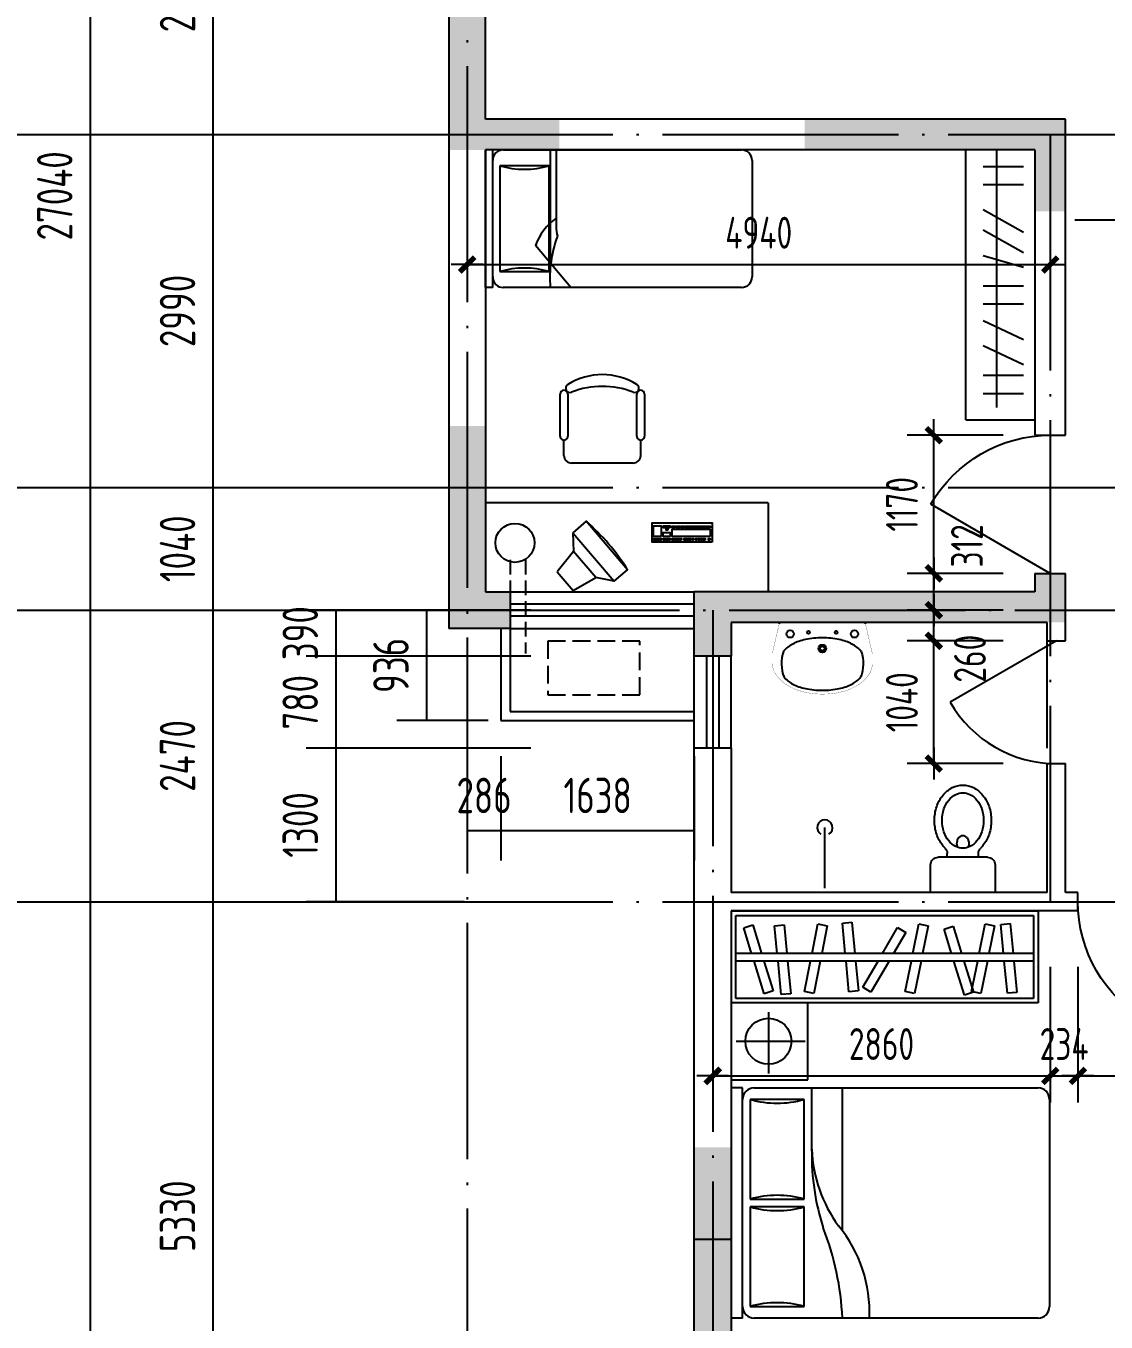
# Model space of a CAD drawing. Extents: x -726032 to 135930, y -151624 to 587044.
# Drawn here: x -484875 to -475725, y 464845 to 475827 of the extents above; entities that cross this region are included whole.
import ezdxf
from ezdxf.enums import TextEntityAlignment as Align

# ---------------------------------------------------------------- set-up
doc = ezdxf.new("R2010")
doc.units = 0
doc.header["$LTSCALE"] = 1000
doc.header["$MEASUREMENT"] = 0
doc.linetypes.add('DASH', pattern=[0.35, 0.25, -0.1])
doc.linetypes.add('DOTE', pattern=[2.42, 2, -0.2, 0.02, -0.2])
doc.layers.get('0').update_dxf_attribs({"linetype": 'CONTINUOUS'})
doc.layers.get('DEFPOINTS').update_dxf_attribs({"color": 1, "linetype": 'CONTINUOUS'})
for name, color, linetype in [('AXIS', 245, 'CONTINUOUS'), ('COLUMN', 170, 'CONTINUOUS'), ('DOTE', 8, 'DOTE'), ('GROUND', 45, 'CONTINUOUS'), ('LVTRY', 6, 'CONTINUOUS'), ('PUB_DIM', 245, 'CONTINUOUS'), ('ROOF', 4, 'CONTINUOUS'), ('WALL', 255, 'CONTINUOUS'), ('WINDOW', 155, 'CONTINUOUS'), ('WINDOW_TEXT', 7, 'CONTINUOUS'), ('家具', 252, 'CONTINUOUS'), ('引线', 213, 'CONTINUOUS'), ('空调', 245, 'CONTINUOUS')]:
    doc.layers.add(name, color=color, linetype=linetype)
doc.styles.add('DIM_FONT', font='isocp.shx', dxfattribs={"width": 0.8})
doc.styles.add('SIMPLEX', font='SIMPLEX.SHX')
doc.dimstyles.new('AXIS', dxfattribs={"dimtxt": 300, "dimasz": 1, "dimexe": 250, "dimexo": 300, "dimgap": 150, "dimtad": 1, "dimdec": 0, "dimzin": 0, "dimdsep": 46, "dimtxsty": 'DIM_FONT', "dimcen": 0.09, "dimse1": 1, "dimse2": 1, "dimclrt": 142, "dimadec": 0, "dimazin": 0, "dimtfac": 1, "dimtdec": 0, "dimtix": 1, "dimtmove": 2, "dimatfit": 3, "dimfxl": 1, "dimtolj": 1, "dimtzin": 0, "dimarcsym": 0})
doc.dimstyles.new('DIMA', dxfattribs={"dimtxt": 300, "dimasz": 1, "dimexe": 250, "dimexo": 300, "dimgap": 150, "dimtad": 1, "dimdec": 0, "dimzin": 0, "dimdsep": 46, "dimtxsty": 'DIM_FONT', "dimcen": 0.09, "dimse1": 1, "dimclrt": 142, "dimadec": 0, "dimazin": 0, "dimtfac": 1, "dimtdec": 0, "dimtix": 1, "dimtmove": 2, "dimatfit": 3, "dimfxl": 1, "dimtolj": 1, "dimtzin": 0, "dimarcsym": 0})
doc.dimstyles.new('DIMN', dxfattribs={"dimtxt": 300, "dimasz": 1, "dimexe": 250, "dimexo": 300, "dimgap": 150, "dimtad": 1, "dimdec": 0, "dimzin": 0, "dimdsep": 46, "dimtxsty": 'DIM_FONT', "dimcen": 0.09, "dimclrt": 142, "dimadec": 0, "dimazin": 0, "dimtfac": 1, "dimtdec": 0, "dimtix": 1, "dimtmove": 2, "dimatfit": 3, "dimfxl": 1, "dimtolj": 1, "dimtzin": 0, "dimarcsym": 0})

# ---------------------------------------------------------------- blocks, each defined once
blk = doc.blocks.new('_LV5')
for p, q in [((210.1, 0), (-210.1, 0)), ((-210.1, 0), (-210.1, -180)), ((210.1, -180), (210.1, 0)), ((160.1, -230), (-160.1, -230)), ((-101.4, -230), (-101.4, -254.3)), ((101.4, -230), (101.4, -254.1))]:
    blk.add_line(p, q)
blk.add_lwpolyline([(-135.1, -469.4, 0.080312), (-123, -544.2, 0.089014), (-91.8, -601.5, 0.104918), (-45.6, -639.3, 0.119812), (0.1, -650.4, 0.119812), (45.8, -639.3, 0.104918), (92, -601.5, 0.089014), (123.2, -544.2, 0.080312), (135.3, -469.4, 0.080312), (123.2, -394.6, 0.089014), (92, -337.3, 0.104918), (45.8, -299.5, 0.119812), (0.1, -288.4, 0.119812), (-45.6, -299.5, 0.104918), (-91.8, -337.3, 0.089014), (-123, -394.6, 0.080312)], format="xyb", close=True)
for points in [[(-38.7, -318.5, 0.073567), (-35.6, -339.5, 0.084454), (-27.4, -356, 0.10642), (-14.1, -367.8, 0.129709), (0, -371.5, 0.129709), (14.1, -367.8, 0.10642), (27.4, -356, 0.084454), (35.6, -339.5, 0.073567), (38.7, -318.5, 0.073567), (35.6, -297.5, 0.014016), (34.7, -294.6, 0.10642)], [(-34.7, -294.7, 0.013578), (-35.6, -297.5, 0.073567), (-38.7, -318.5, 0.073567)]]:
    blk.add_lwpolyline(points, format="xyb")
for centre, radius, start, end in [((-160.1, -180), 50, 180, 270), ((160.1, -180), 50, 270, 0), ((52.2, -452.8), 234.6, 141.28635, 161.63333), ((20.4, -427.3), 193.8, 134.81437, 141.28635), ((-151.4, -254.3), 50, 314.81437, 0), ((151.4, -254.1), 50, 180, 225.25549), ((-20.2, -427.3), 193.8, 38.71365, 45.25549), ((-52, -452.8), 234.6, 18.36667, 38.71365), ((102.3, -469.4), 287.4, 161.63333, 180), ((-102.1, -469.4), 287.4, 0, 18.36667), ((102.3, -469.4), 287.4, 180, 198.36667), ((-102.1, -469.4), 287.4, 341.63333, 0), ((52.2, -486), 234.6, 198.36667, 218.71365), ((-52, -486), 234.6, 321.28635, 341.63333), ((20.4, -511.6), 193.8, 218.71365, 242.67141), ((-20.2, -511.6), 193.8, 297.32859, 321.28635), ((0.1, -550.8), 149.6, 242.67141, 270), ((0.1, -550.8), 149.6, 270, 297.32859)]:
    blk.add_arc(centre, radius, start, end)
blk = doc.blocks.new('*D1130')
at = {"layer": 'DEFPOINTS', "color": 0, "transparency": 16777216}
for p in [(-480851, 469941), (-479213, 469941), (-480851, 469007)]:
    blk.add_point(p, dxfattribs=at)
at = {"layer": 'PUB_DIM', "color": 0, "lineweight": -2, "transparency": 16777216}
for p, q in [((-480851, 469641), (-480851, 468757)), ((-479213, 469641), (-479213, 468757)), ((-479214, 469007), (-480850, 469007))]:
    blk.add_line(p, q, dxfattribs=at)
at = {"layer": 'PUB_DIM', "color": 0, "transparency": 16777216}
for points in [[(-480850, 469008), (-480850, 469007), (-480851, 469007)], [(-479214, 469008), (-479214, 469007), (-479213, 469007)]]:
    blk.add_solid(points, dxfattribs=at)
at = {"layer": 'PUB_DIM', "color": 142, "transparency": 16777216, "insert": (-480032, 469307), "char_height": 300, "attachment_point": 5, "style": 'DIM_FONT'}
blk.add_mtext('\\A1;1638', dxfattribs=at)
blk = doc.blocks.new('*D1131')
at = {"layer": 'DEFPOINTS', "color": 0, "transparency": 16777216}
for p in [(-481137, 469941), (-480851, 469941), (-481137, 469007)]:
    blk.add_point(p, dxfattribs=at)
at = {"layer": 'PUB_DIM', "color": 0, "lineweight": -2, "transparency": 16777216}
for p, q in [((-481137, 469641), (-481137, 468757)), ((-480851, 469641), (-480851, 468757)), ((-481138, 469007), (-481139, 469007)), ((-480851, 469007), (-481137, 469007)), ((-480850, 469007), (-480849, 469007))]:
    blk.add_line(p, q, dxfattribs=at)
at = {"layer": 'PUB_DIM', "color": 0, "transparency": 16777216}
for points in [[(-481138, 469008), (-481138, 469007), (-481137, 469007)], [(-480850, 469008), (-480850, 469007), (-480851, 469007)]]:
    blk.add_solid(points, dxfattribs=at)
at = {"layer": 'PUB_DIM', "color": 142, "transparency": 16777216, "insert": (-480994, 469307), "char_height": 300, "attachment_point": 5, "style": 'DIM_FONT'}
blk.add_mtext('\\A1;286', dxfattribs=at)
blk = doc.blocks.new('*D3346')
at = {"layer": 'AXIS', "color": 0, "lineweight": -2, "transparency": 16777216}
blk.add_line((-483291, 470876), (-483291, 468408), dxfattribs=at)
at = {"layer": 'AXIS', "color": 0, "transparency": 16777216}
for points in [[(-483291, 470876), (-483291, 470876), (-483291, 470877)], [(-483291, 468408), (-483291, 468408), (-483291, 468407)]]:
    blk.add_solid(points, dxfattribs=at)
at = {"layer": 'DEFPOINTS', "color": 0, "transparency": 16777216}
for p in [(-481339, 470877), (-483291, 468407), (-481902, 468407)]:
    blk.add_point(p, dxfattribs=at)
at = {"layer": 'AXIS', "color": 142, "transparency": 16777216, "insert": (-483591, 469642), "char_height": 300, "attachment_point": 5, "rotation": 90, "style": 'DIM_FONT'}
blk.add_mtext('\\A1;2470', dxfattribs=at)
blk = doc.blocks.new('*D1132')
at = {"layer": 'AXIS', "color": 0, "lineweight": -2, "transparency": 16777216}
for p, q in [((-482202, 487907), (-484581, 487907)), ((-484331, 487906), (-484331, 460868)), ((-482202, 460867), (-484581, 460867))]:
    blk.add_line(p, q, dxfattribs=at)
at = {"layer": 'AXIS', "color": 0, "transparency": 16777216}
for points in [[(-484331, 487906), (-484331, 487906), (-484331, 487907)], [(-484331, 460868), (-484331, 460868), (-484331, 460867)]]:
    blk.add_solid(points, dxfattribs=at)
at = {"layer": 'DEFPOINTS', "color": 0, "transparency": 16777216}
for p in [(-481902, 487907), (-484331, 460867), (-481902, 460867)]:
    blk.add_point(p, dxfattribs=at)
at = {"layer": 'AXIS', "color": 142, "transparency": 16777216, "insert": (-484631, 474387), "char_height": 300, "attachment_point": 5, "rotation": 90, "style": 'DIM_FONT'}
blk.add_mtext('\\A1;27040', dxfattribs=at)
blk = doc.blocks.new('*D1133')
at = {"layer": 'DEFPOINTS', "color": 0, "transparency": 16777216}
for p in [(-480299, 469707), (-482251, 468407), (-480862, 468407)]:
    blk.add_point(p, dxfattribs=at)
at = {"layer": 'PUB_DIM', "color": 0, "lineweight": -2, "transparency": 16777216}
for p, q in [((-480599, 469707), (-482501, 469707)), ((-482251, 469706), (-482251, 468408)), ((-481162, 468407), (-482501, 468407))]:
    blk.add_line(p, q, dxfattribs=at)
at = {"layer": 'PUB_DIM', "color": 0, "transparency": 16777216}
for points in [[(-482251, 469706), (-482251, 469706), (-482251, 469707)], [(-482251, 468408), (-482251, 468408), (-482251, 468407)]]:
    blk.add_solid(points, dxfattribs=at)
at = {"layer": 'PUB_DIM', "color": 142, "transparency": 16777216, "insert": (-482551, 469057), "char_height": 300, "attachment_point": 5, "rotation": 90, "style": 'DIM_FONT'}
blk.add_mtext('\\A1;1300', dxfattribs=at)
blk = doc.blocks.new('*D3348')
at = {"layer": 'AXIS', "color": 0, "lineweight": -2, "transparency": 16777216}
blk.add_line((-483291, 468406), (-483291, 463078), dxfattribs=at)
at = {"layer": 'AXIS', "color": 0, "transparency": 16777216}
for points in [[(-483291, 468406), (-483291, 468406), (-483291, 468407)], [(-483291, 463078), (-483291, 463078), (-483291, 463077)]]:
    blk.add_solid(points, dxfattribs=at)
at = {"layer": 'DEFPOINTS', "color": 0, "transparency": 16777216}
for p in [(-481902, 468407), (-483291, 463077), (-481902, 463077)]:
    blk.add_point(p, dxfattribs=at)
at = {"layer": 'AXIS', "color": 142, "transparency": 16777216, "insert": (-483591, 465742), "char_height": 300, "attachment_point": 5, "rotation": 90, "style": 'DIM_FONT'}
blk.add_mtext('\\A1;5330', dxfattribs=at)
blk = doc.blocks.new('_LV10')
blk.add_line((0, -37), (0, -432))
blk.add_arc((0, -432), 50, 121.03319, 58.96681)
blk = doc.blocks.new('_DIMX')
blk.add_line((-150, 0), (150, 0))
at = {"const_width": 50}
blk.add_lwpolyline([(-70, -70), (70, 70)], dxfattribs=at)
blk = doc.blocks.new('*D2381')
at = {"layer": 'DEFPOINTS', "color": 0, "transparency": 16777216}
for p in [(-476197, 468124), (-475963, 468124), (-475963, 466931)]:
    blk.add_point(p, dxfattribs=at)
at = {"layer": 'PUB_DIM', "color": 0, "lineweight": -2, "transparency": 16777216}
for p, q in [((-475963, 467854), (-475963, 466706)), ((-476198, 466931), (-476199, 466931)), ((-476197, 466931), (-475963, 466931)), ((-475962, 466931), (-475961, 466931))]:
    blk.add_line(p, q, dxfattribs=at)
at = {"layer": 'PUB_DIM', "color": 0, "lineweight": -2, "transparency": 16777216, "xscale": 0.9, "yscale": 0.9, "zscale": 0.9}
blk.add_blockref('_DIMX', (-476197, 466931), dxfattribs=at)
at = {"layer": 'PUB_DIM', "color": 0, "lineweight": -2, "transparency": 16777216, "xscale": 0.9, "yscale": 0.9, "zscale": 0.9, "rotation": 180}
blk.add_blockref('_DIMX', (-475963, 466931), dxfattribs=at)
at = {"layer": 'PUB_DIM', "color": 142, "transparency": 16777216, "insert": (-476080, 467201), "char_height": 270, "attachment_point": 5, "style": 'DIM_FONT'}
blk.add_mtext('\\A1;234', dxfattribs=at)
blk = doc.blocks.new('*D2382')
at = {"layer": 'DEFPOINTS', "color": 0, "transparency": 16777216}
for p in [(-479057, 468124), (-476197, 468124), (-476197, 466931)]:
    blk.add_point(p, dxfattribs=at)
at = {"layer": 'PUB_DIM', "color": 0, "lineweight": -2, "transparency": 16777216}
for p, q in [((-476197, 467854), (-476197, 466706)), ((-479056, 466931), (-476198, 466931))]:
    blk.add_line(p, q, dxfattribs=at)
at = {"layer": 'PUB_DIM', "color": 0, "lineweight": -2, "transparency": 16777216, "xscale": 0.9, "yscale": 0.9, "zscale": 0.9, "rotation": 180}
blk.add_blockref('_DIMX', (-479057, 466931), dxfattribs=at)
at = {"layer": 'PUB_DIM', "color": 0, "lineweight": -2, "transparency": 16777216, "xscale": 0.9, "yscale": 0.9, "zscale": 0.9}
blk.add_blockref('_DIMX', (-476197, 466931), dxfattribs=at)
at = {"layer": 'PUB_DIM', "color": 142, "transparency": 16777216, "insert": (-477627, 467201), "char_height": 270, "attachment_point": 5, "style": 'DIM_FONT'}
blk.add_mtext('\\A1;2860', dxfattribs=at)
blk = doc.blocks.new('*D2384')
at = {"layer": 'DEFPOINTS', "color": 0, "transparency": 16777216}
for p in [(-475963, 468124), (-474793, 468124), (-474793, 466931)]:
    blk.add_point(p, dxfattribs=at)
at = {"layer": 'PUB_DIM', "color": 0, "lineweight": -2, "transparency": 16777216}
for p, q in [((-474793, 467854), (-474793, 466706)), ((-475962, 466931), (-474794, 466931))]:
    blk.add_line(p, q, dxfattribs=at)
at = {"layer": 'PUB_DIM', "color": 0, "lineweight": -2, "transparency": 16777216, "xscale": 0.9, "yscale": 0.9, "zscale": 0.9, "rotation": 180}
blk.add_blockref('_DIMX', (-475963, 466931), dxfattribs=at)
at = {"layer": 'PUB_DIM', "color": 0, "lineweight": -2, "transparency": 16777216, "xscale": 0.9, "yscale": 0.9, "zscale": 0.9}
blk.add_blockref('_DIMX', (-474793, 466931), dxfattribs=at)
at = {"layer": 'PUB_DIM', "color": 142, "transparency": 16777216, "insert": (-475378, 467201), "char_height": 270, "attachment_point": 5, "style": 'DIM_FONT'}
blk.add_mtext('\\A1;1170', dxfattribs=at)
blk = doc.blocks.new('_DBLK')
blk.add_line((-0.5, 0), (0, -0.866))
blk.add_arc((-0.5, 0), 1, 300, 0)
at = {"layer": 'WINDOW_TEXT', "style": 'SIMPLEX', "flags": 9}
blk.add_attdef('A', text='', height=1, dxfattribs=at).set_placement((0, 1.5), align=Align.MIDDLE)
blk = doc.blocks.new('*D3352')
at = {"layer": 'AXIS', "color": 0, "lineweight": -2, "transparency": 16777216}
blk.add_line((-483291, 471916), (-483291, 470878), dxfattribs=at)
at = {"layer": 'AXIS', "color": 0, "transparency": 16777216}
for points in [[(-483291, 471916), (-483291, 471916), (-483291, 471917)], [(-483291, 470878), (-483291, 470878), (-483291, 470877)]]:
    blk.add_solid(points, dxfattribs=at)
at = {"layer": 'DEFPOINTS', "color": 0, "transparency": 16777216}
for p in [(-481902, 471917), (-483291, 470877), (-481902, 470877)]:
    blk.add_point(p, dxfattribs=at)
at = {"layer": 'AXIS', "color": 142, "transparency": 16777216, "insert": (-483591, 471397), "char_height": 300, "attachment_point": 5, "rotation": 90, "style": 'DIM_FONT'}
blk.add_mtext('\\A1;1040', dxfattribs=at)
blk = doc.blocks.new('*D3353')
at = {"layer": 'AXIS', "color": 0, "lineweight": -2, "transparency": 16777216}
blk.add_line((-483291, 474906), (-483291, 471918), dxfattribs=at)
at = {"layer": 'AXIS', "color": 0, "transparency": 16777216}
for points in [[(-483291, 474906), (-483291, 474906), (-483291, 474907)], [(-483291, 471918), (-483291, 471918), (-483291, 471917)]]:
    blk.add_solid(points, dxfattribs=at)
at = {"layer": 'DEFPOINTS', "color": 0, "transparency": 16777216}
for p in [(-481902, 474907), (-483291, 471917), (-481902, 471917)]:
    blk.add_point(p, dxfattribs=at)
at = {"layer": 'AXIS', "color": 142, "transparency": 16777216, "insert": (-483591, 473412), "char_height": 300, "attachment_point": 5, "rotation": 90, "style": 'DIM_FONT'}
blk.add_mtext('\\A1;2990', dxfattribs=at)
blk = doc.blocks.new('*D3354')
at = {"layer": 'AXIS', "color": 0, "lineweight": -2, "transparency": 16777216}
blk.add_line((-483291, 477246), (-483291, 474908), dxfattribs=at)
at = {"layer": 'AXIS', "color": 0, "transparency": 16777216}
for points in [[(-483291, 477246), (-483291, 477246), (-483291, 477247)], [(-483291, 474908), (-483291, 474908), (-483291, 474907)]]:
    blk.add_solid(points, dxfattribs=at)
at = {"layer": 'DEFPOINTS', "color": 0, "transparency": 16777216}
for p in [(-481902, 477247), (-483291, 474907), (-481902, 474907)]:
    blk.add_point(p, dxfattribs=at)
at = {"layer": 'AXIS', "color": 142, "transparency": 16777216, "insert": (-483591, 476077), "char_height": 300, "attachment_point": 5, "rotation": 90, "style": 'DIM_FONT'}
blk.add_mtext('\\A1;2340', dxfattribs=at)
blk = doc.blocks.new('M_E11')
for p, q in [((-280, -10), (-280, 0)), ((280, 0), (280, -10)), ((-250.5, -188.9), (-250.5, -185.7)), ((-247.8, -182.8), (-250.2, -184.9))]:
    blk.add_line(p, q)
at = {"const_width": 1.5}
for points in [[(-280, 0), (280, 0)], [(-325.7, -199.5), (-280, -5)], [(325.7, -203.7), (280, -5)]]:
    blk.add_lwpolyline(points, dxfattribs=at)
for points in [[(253, -188.3, 0.098208), (193.2, -140.8, 0.066287), (110.4, -111.4, 0.052428), (0, -99.8, 0.052428), (-110.4, -111.4, 0.066287), (-193.2, -140.8, 0.093876), (-250.8, -185.7, 0.171377)], [(-249.5, -357.7, 0.091341), (-193.2, -401.2, 0.066287), (-110.4, -430.6, 0.052428), (0, -442.2, 0.052428), (110.4, -430.6, 0.066287), (193.2, -401.2, 0.091756), (249.7, -357.5, 0.171377)]]:
    blk.add_lwpolyline(points, format="xyb")
for points in [[(-325.7, -199.5, 0.008223), (-325.7, -203.7, 0.149285)], [(-325.7, -265.7, 0.149285), (-304.4, -336.6, 0.107079), (-230.9, -407.7, 0.075625), (-131, -450.5, 0.062436), (-0.8, -467.3, 0.062436), (129.6, -451.5, 0.075625), (229.8, -409.6, 0.107079), (303.8, -339.1, 0.149285), (325.7, -268.3, 0.005205), (325.7, -265.7, 0.086596)]]:
    blk.add_lwpolyline(points, format="xyb", dxfattribs=at)
at = {"const_width": 1.5, "flags": 128}
for points in [[(-325.7, -203.7), (-325.7, -268.3)], [(325.7, -203.7), (325.7, -268.3)]]:
    blk.add_lwpolyline(points, dxfattribs=at)
at = {"flags": 128}
for points in [[(-253, -188.3, 0.172546), (-249.7, -357.5, 0.726395)], [(253, -188.3, -0.172546), (249.7, -357.5, -0.726395)]]:
    blk.add_lwpolyline(points, format="xyb", dxfattribs=at)
for centre, radius in [((-210, -75), 24), ((-210, -75), 24), ((-210, -75), 24), ((-90, -65), 10), ((90, -65), 10), ((210, -75), 24), ((0, -170), 25), ((0, -170), 15)]:
    blk.add_circle(centre, radius)
blk.add_arc((-249.5, -185.7), 1, 131.32236, 180)
at = {"width": 0.8, "flags": 9}
for tag in ['XSIZE', 'YSIZE']:
    blk.add_attdef(tag, (0, 0), '', height=0.5, dxfattribs=at)
blk = doc.blocks.new('*D2397')
at = {"layer": 'DEFPOINTS', "color": 0, "transparency": 16777216}
for p in [(-477184, 472359), (-476327, 472359), (-476327, 471189)]:
    blk.add_point(p, dxfattribs=at)
at = {"layer": 'PUB_DIM', "color": 0, "lineweight": -2, "transparency": 16777216}
for p, q in [((-476597, 472359), (-477409, 472359)), ((-477184, 471190), (-477184, 472358))]:
    blk.add_line(p, q, dxfattribs=at)
at = {"layer": 'PUB_DIM', "color": 0, "lineweight": -2, "transparency": 16777216, "xscale": 0.9, "yscale": 0.9, "zscale": 0.9}
for p, rotation in [((-477184, 472359), 90), ((-477184, 471189), 270)]:
    blk.add_blockref('_DIMX', p, dxfattribs=dict(at, rotation=rotation))
at = {"layer": 'PUB_DIM', "color": 142, "transparency": 16777216, "insert": (-477454, 471774), "char_height": 270, "attachment_point": 5, "rotation": 90, "style": 'DIM_FONT'}
blk.add_mtext('\\A1;1170', dxfattribs=at)
blk = doc.blocks.new('*D2398')
at = {"layer": 'DEFPOINTS', "color": 0, "transparency": 16777216}
for p in [(-477184, 471189), (-476327, 471189), (-476327, 470877)]:
    blk.add_point(p, dxfattribs=at)
at = {"layer": 'PUB_DIM', "color": 0, "lineweight": -2, "transparency": 16777216}
for p, q in [((-476597, 471189), (-477409, 471189)), ((-477184, 470878), (-477184, 471188))]:
    blk.add_line(p, q, dxfattribs=at)
at = {"layer": 'PUB_DIM', "color": 0, "lineweight": -2, "transparency": 16777216, "xscale": 0.9, "yscale": 0.9, "zscale": 0.9}
for p, rotation in [((-477184, 471189), 90), ((-477184, 470877), 270)]:
    blk.add_blockref('_DIMX', p, dxfattribs=dict(at, rotation=rotation))
at = {"layer": 'PUB_DIM', "color": 142, "transparency": 16777216, "insert": (-476903, 471422), "char_height": 270, "attachment_point": 5, "rotation": 90, "style": 'DIM_FONT'}
blk.add_mtext('\\A1;312', dxfattribs=at)
blk = doc.blocks.new('*D2399')
at = {"layer": 'DEFPOINTS', "color": 0, "transparency": 16777216}
for p in [(-477184, 470877), (-476327, 470877), (-476327, 470617)]:
    blk.add_point(p, dxfattribs=at)
at = {"layer": 'PUB_DIM', "color": 0, "lineweight": -2, "transparency": 16777216}
for p, q in [((-476597, 470877), (-477409, 470877)), ((-477184, 470878), (-477184, 470879)), ((-477184, 470617), (-477184, 470877)), ((-477184, 470616), (-477184, 470615))]:
    blk.add_line(p, q, dxfattribs=at)
at = {"layer": 'PUB_DIM', "color": 0, "lineweight": -2, "transparency": 16777216, "xscale": 0.9, "yscale": 0.9, "zscale": 0.9}
for p, rotation in [((-477184, 470877), 270), ((-477184, 470617), 90)]:
    blk.add_blockref('_DIMX', p, dxfattribs=dict(at, rotation=rotation))
at = {"layer": 'PUB_DIM', "color": 142, "transparency": 16777216, "insert": (-476878, 470466), "char_height": 270, "attachment_point": 5, "rotation": 90, "style": 'DIM_FONT'}
blk.add_mtext('\\A1;260', dxfattribs=at)
blk = doc.blocks.new('*D1145')
at = {"layer": 'DEFPOINTS', "color": 0, "transparency": 16777216}
for p in [(-477184, 470617), (-476327, 470617), (-476327, 469577)]:
    blk.add_point(p, dxfattribs=at)
at = {"layer": 'PUB_DIM', "color": 0, "lineweight": -2, "transparency": 16777216}
for p, q in [((-476597, 470617), (-477409, 470617)), ((-477184, 469578), (-477184, 470616)), ((-476597, 469577), (-477409, 469577))]:
    blk.add_line(p, q, dxfattribs=at)
at = {"layer": 'PUB_DIM', "color": 0, "lineweight": -2, "transparency": 16777216, "xscale": 0.9, "yscale": 0.9, "zscale": 0.9}
for p, rotation in [((-477184, 470617), 90), ((-477184, 469577), 270)]:
    blk.add_blockref('_DIMX', p, dxfattribs=dict(at, rotation=rotation))
at = {"layer": 'PUB_DIM', "color": 142, "transparency": 16777216, "insert": (-477454, 470097), "char_height": 270, "attachment_point": 5, "rotation": 90, "style": 'DIM_FONT'}
blk.add_mtext('\\A1;1040', dxfattribs=at)
blk = doc.blocks.new('_WBLK')
for p, q in [((-0.5, 0.5), (0.5, 0.5)), ((0.5, 0.1667), (-0.5, 0.1667)), ((0.5, -0.1667), (-0.5, -0.1667)), ((-0.5, -0.5), (0.5, -0.5))]:
    blk.add_line(p, q)
at = {"layer": 'WINDOW_TEXT', "style": 'SIMPLEX', "flags": 9}
blk.add_attdef('A', text='', height=1, dxfattribs=at).set_placement((0, 1.5), align=Align.MIDDLE)
blk = doc.blocks.new('*D1147')
at = {"layer": 'DEFPOINTS', "color": 0, "transparency": 16777216}
for p in [(-480658, 470877), (-481483, 469941), (-480658, 469941)]:
    blk.add_point(p, dxfattribs=at)
at = {"layer": 'PUB_DIM', "color": 0, "lineweight": -2, "transparency": 16777216}
for p, q in [((-480958, 470877), (-481733, 470877)), ((-481483, 470876), (-481483, 469942)), ((-480958, 469941), (-481733, 469941))]:
    blk.add_line(p, q, dxfattribs=at)
at = {"layer": 'PUB_DIM', "color": 0, "transparency": 16777216}
for points in [[(-481483, 470876), (-481483, 470876), (-481483, 470877)], [(-481483, 469942), (-481483, 469942), (-481483, 469941)]]:
    blk.add_solid(points, dxfattribs=at)
at = {"layer": 'PUB_DIM', "color": 142, "transparency": 16777216, "insert": (-481783, 470409), "char_height": 300, "attachment_point": 5, "rotation": 90, "style": 'DIM_FONT'}
blk.add_mtext('\\A1;936', dxfattribs=at)
blk = doc.blocks.new('M_C32CXI')
for p, q in [((-188.1, 275), (86.9, 275)), ((86.9, 225), (-188.1, 225)), ((211.9, 250), (111.9, 250)), ((261.9, 200), (261.9, -200)), ((-188.1, -225), (86.9, -225)), ((211.9, -250), (111.9, -250)), ((86.9, -275), (-188.1, -275))]:
    blk.add_line(p, q)
for centre, radius, start, end in [((-188.1, 250), 25, 90, 270), ((86.9, 250), 25, 270, 90), ((111, 0), 425.9, 148.10921, 211.89079), ((-226.8, 210.2), 28.1, 338.76069, 148.10921), ((314, 0), 552.1, 158.76069, 201.23931), ((211.9, 200), 50, 0, 90), ((-226.8, -210.2), 28.1, 211.89079, 21.23931), ((-188.1, -250), 25, 90, 270), ((86.9, -250), 25, 270, 90), ((211.9, -200), 50, 270, 0)]:
    blk.add_arc(centre, radius, start, end)
at = {"width": 0.8, "flags": 9}
for tag in ['XSIZE', 'YSIZE']:
    blk.add_attdef(tag, (0, 0), '', height=0.5, dxfattribs=at)
blk = doc.blocks.new('*D2400')
at = {"layer": 'DEFPOINTS', "color": 0, "transparency": 16777216}
for p in [(-481137, 475067), (-476197, 475067), (-476197, 473805)]:
    blk.add_point(p, dxfattribs=at)
at = {"layer": 'PUB_DIM', "color": 0, "lineweight": -2, "transparency": 16777216}
for p, q in [((-476197, 474797), (-476197, 473580)), ((-481136, 473805), (-476198, 473805))]:
    blk.add_line(p, q, dxfattribs=at)
at = {"layer": 'PUB_DIM', "color": 0, "lineweight": -2, "transparency": 16777216, "xscale": 0.9, "yscale": 0.9, "zscale": 0.9, "rotation": 180}
blk.add_blockref('_DIMX', (-481137, 473805), dxfattribs=at)
at = {"layer": 'PUB_DIM', "color": 0, "lineweight": -2, "transparency": 16777216, "xscale": 0.9, "yscale": 0.9, "zscale": 0.9}
blk.add_blockref('_DIMX', (-476197, 473805), dxfattribs=at)
at = {"layer": 'PUB_DIM', "color": 142, "transparency": 16777216, "insert": (-478667, 474075), "char_height": 270, "attachment_point": 5, "style": 'DIM_FONT'}
blk.add_mtext('\\A1;4940', dxfattribs=at)
blk = doc.blocks.new('*D1153')
at = {"layer": 'DEFPOINTS', "color": 0, "transparency": 16777216}
for p in [(-480299, 470487), (-482251, 469707), (-480862, 469707)]:
    blk.add_point(p, dxfattribs=at)
at = {"layer": 'PUB_DIM', "color": 0, "lineweight": -2, "transparency": 16777216}
for p, q in [((-480599, 470487), (-482501, 470487)), ((-482251, 470486), (-482251, 469708)), ((-481162, 469707), (-482501, 469707))]:
    blk.add_line(p, q, dxfattribs=at)
at = {"layer": 'PUB_DIM', "color": 0, "transparency": 16777216}
for points in [[(-482251, 470486), (-482251, 470486), (-482251, 470487)], [(-482251, 469708), (-482251, 469708), (-482251, 469707)]]:
    blk.add_solid(points, dxfattribs=at)
at = {"layer": 'PUB_DIM', "color": 142, "transparency": 16777216, "insert": (-482551, 470097), "char_height": 300, "attachment_point": 5, "rotation": 90, "style": 'DIM_FONT'}
blk.add_mtext('\\A1;780', dxfattribs=at)
blk = doc.blocks.new('*D1154')
at = {"layer": 'DEFPOINTS', "color": 0, "transparency": 16777216}
for p in [(-480299, 470877), (-482251, 470487), (-480862, 470487)]:
    blk.add_point(p, dxfattribs=at)
at = {"layer": 'PUB_DIM', "color": 0, "lineweight": -2, "transparency": 16777216}
for p, q in [((-480599, 470877), (-482501, 470877)), ((-482251, 470878), (-482251, 470879)), ((-482251, 470877), (-482251, 470487)), ((-481162, 470487), (-482501, 470487)), ((-482251, 470486), (-482251, 470485))]:
    blk.add_line(p, q, dxfattribs=at)
at = {"layer": 'PUB_DIM', "color": 0, "transparency": 16777216}
for points in [[(-482251, 470878), (-482251, 470878), (-482251, 470877)], [(-482251, 470486), (-482251, 470486), (-482251, 470487)]]:
    blk.add_solid(points, dxfattribs=at)
at = {"layer": 'PUB_DIM', "color": 142, "transparency": 16777216, "insert": (-482551, 470682), "char_height": 300, "attachment_point": 5, "rotation": 90, "style": 'DIM_FONT'}
blk.add_mtext('\\A1;390', dxfattribs=at)

msp = doc.modelspace()

# ---------------------------------------------------------------- linework, layer by layer
at = {"layer": 'AXIS'}
for p, q in [((-485631.2, 474906.9), (-481902.2, 474906.9)), ((-485631.2, 471916.9), (-481902.2, 471916.9)), ((-485631.2, 470876.9), (-481338.6, 470876.9)), ((-485631.2, 468406.9), (-481902.2, 468406.9))]:
    msp.add_line(p, q, dxfattribs=at)
at = {"layer": 'COLUMN'}
for points in [[(-481292.9, 476518.9), (-481292.9, 474776.9), (-480980.9, 476518.9), (-480980.9, 474776.9)], [(-480980.9, 475036.9), (-480980.9, 474776.9), (-480356.9, 475036.9), (-480356.9, 474776.9)], [(-478276.9, 475036.9), (-478276.9, 474776.9), (-476066.9, 475036.9), (-476326.9, 474776.9)], [(-476326.9, 474776.9), (-476326.9, 474256.9), (-476066.9, 475036.9), (-476066.9, 474256.9)], [(-481292.9, 472436.9), (-481292.9, 470720.9), (-480980.9, 472436.9), (-480980.9, 470720.9)], [(-476326.9, 471032.9), (-476326.9, 471188.9), (-476066.9, 470772.9), (-476066.9, 471188.9)], [(-480980.9, 470720.9), (-480980.9, 471032.9), (-480772.9, 470720.9), (-480772.9, 471032.9)], [(-479212.9, 471032.9), (-479212.9, 470486.9), (-478900.9, 470772.9), (-478900.9, 470486.9)], [(-479212.9, 471032.9), (-478900.9, 470772.9), (-476326.9, 471032.9), (-476066.9, 470772.9)], [(-479212.9, 466326.9), (-479212.9, 462920.9), (-478900.9, 466326.9), (-478900.9, 462920.9)]]:
    msp.add_solid(points, dxfattribs=at)
at = {"layer": 'DOTE'}
for p, q in [((-481136.9, 490006.5), (-481136.9, 459534.9)), ((-481902.2, 474906.9), (-412270.4, 474906.9)), ((-476196.9, 474906.9), (-476196.9, 468406.9)), ((-481902.2, 471916.9), (-412270.4, 471916.9)), ((-481338.6, 470876.9), (-412270.4, 470876.9)), ((-479056.9, 470876.9), (-479056.9, 459534.9)), ((-481902.2, 468406.9), (-412270.4, 468406.9))]:
    msp.add_line(p, q, dxfattribs=at)
at = {"layer": 'GROUND'}
msp.add_line((-476222.9, 469706.9), (-476222.9, 470616.9), dxfattribs=at)
at = {"layer": 'ROOF'}
for p, q in [((-480850.9, 470720.9), (-480850.9, 469940.9)), ((-480772.9, 470720.9), (-480772.9, 470018.9)), ((-480772.9, 470018.9), (-479212.9, 470018.9)), ((-480850.9, 469940.9), (-479212.9, 469940.9))]:
    msp.add_line(p, q, dxfattribs=at)
at = {"layer": 'WALL'}
for p, q in [((-481292.9, 480912.9), (-481292.9, 470720.9)), ((-480980.9, 475036.9), (-480980.9, 480600.9)), ((-476066.9, 475036.9), (-480980.9, 475036.9)), ((-476066.9, 472358.9), (-476066.9, 475036.9)), ((-480980.9, 474776.9), (-480980.9, 471032.9)), ((-476326.9, 474776.9), (-480980.9, 474776.9)), ((-476326.9, 474776.9), (-476326.9, 472358.9)), ((-476326.9, 472358.9), (-476066.9, 472358.9)), ((-476326.9, 471188.9), (-476326.9, 471032.9)), ((-476326.9, 471188.9), (-476066.9, 471188.9)), ((-476066.9, 470616.9), (-476066.9, 471188.9)), ((-480980.9, 471032.9), (-480772.9, 471032.9)), ((-480772.9, 471032.9), (-480772.9, 470720.9)), ((-479212.9, 470486.9), (-479212.9, 471032.9)), ((-476326.9, 471032.9), (-479212.9, 471032.9)), ((-480772.9, 470720.9), (-481292.9, 470720.9)), ((-476222.9, 470772.9), (-478900.9, 470772.9)), ((-478897.4, 470486.9), (-478897.4, 470772.9)), ((-476222.9, 470616.9), (-476222.9, 470772.9)), ((-476222.9, 470616.9), (-476066.9, 470616.9)), ((-478900.9, 470486.9), (-479212.9, 470486.9)), ((-479212.9, 462920.9), (-479212.9, 469706.9)), ((-478900.9, 469706.9), (-479212.9, 469706.9)), ((-478897.4, 468484.9), (-478897.4, 469706.9)), ((-476222.9, 468484.9), (-476222.9, 469576.9)), ((-476222.9, 469576.9), (-476066.9, 469576.9)), ((-476066.9, 468484.9), (-476066.9, 469576.9)), ((-476222.9, 468484.9), (-478900.9, 468484.9)), ((-475962.9, 468484.9), (-476066.9, 468484.9)), ((-475962.9, 468328.9), (-475962.9, 468484.9)), ((-475962.9, 468328.9), (-478900.9, 468328.9)), ((-478897.5, 463232.9), (-478897.4, 468328.9)), ((-479212.9, 465546.9), (-478900.9, 465546.9))]:
    msp.add_line(p, q, dxfattribs=at)
at = {"layer": '家具'}
for p, q in [((-480921.1, 474776.9), (-480980.9, 474776.9)), ((-480980.9, 473610.8), (-480980.9, 474776.9)), ((-480921.1, 473610.8), (-480921.1, 474776.9)), ((-480831.4, 474776.9), (-478813.8, 474776.9)), ((-480433.6, 474776.9), (-480433.6, 473820.1)), ((-480382.9, 474776.9), (-480382.9, 474127.6)), ((-476911.8, 472488.9), (-476911.8, 474776.9)), ((-476653.9, 474776.9), (-476653.9, 472593.7)), ((-480442.7, 474642.4), (-480861.3, 474642.4)), ((-480861.3, 474642.4), (-480861.3, 473745.4)), ((-480442.7, 473745.4), (-480442.7, 474642.4)), ((-478724.1, 474687.2), (-478724.1, 473700.5)), ((-476425.3, 474633), (-476766.7, 474633)), ((-476425.3, 474479.9), (-476766.7, 474479.9)), ((-476425.3, 474077.4), (-476766.7, 474269.2)), ((-476425.3, 473905.7), (-476766.7, 474097.5)), ((-480258.3, 473611.2), (-480558.5, 473967.7)), ((-476425.3, 473780.5), (-476766.7, 473879.5)), ((-480861.3, 473745.4), (-480442.7, 473745.4)), ((-480921.1, 473610.8), (-480980.9, 473610.8)), ((-478813.8, 473610.8), (-480831.4, 473610.8)), ((-476425.3, 473622.7), (-476766.7, 473622.7)), ((-476425.3, 473469.6), (-476766.7, 473469.6)), ((-476425.3, 473168.1), (-476766.7, 473327.4)), ((-476425.3, 472956.7), (-476766.7, 473116.1)), ((-476425.3, 472866.5), (-476766.7, 472866.5)), ((-476425.3, 472708.8), (-476766.7, 472708.8)), ((-476911.8, 472488.9), (-476326.9, 472488.9)), ((-478587, 471786.1), (-480980.9, 471786.1)), ((-478587, 471786.1), (-478587, 471032.9)), ((-480242.9, 471533.1), (-480235.4, 471372.8)), ((-479891.4, 471122.7), (-480046.9, 471152.8)), ((-478900.9, 468328.9), (-478900.9, 466898.9)), ((-478900.9, 468328.9), (-476300.9, 468328.9)), ((-478861.9, 467587.9), (-478861.9, 468289.9)), ((-478861.9, 468289.9), (-476339.9, 468289.9)), ((-476339.9, 468289.9), (-476339.9, 467587.9)), ((-476300.9, 468328.9), (-476300.9, 467548.9)), ((-478794, 468186.3), (-478717.3, 468209.9)), ((-478727.1, 467969), (-478794, 468186.3)), ((-478717.3, 468209.9), (-478643.2, 467969)), ((-478532.2, 468202.3), (-478452.3, 468210)), ((-478509.6, 467969), (-478532.2, 468202.3)), ((-478452.3, 468210), (-478429, 467969)), ((-478215.7, 467969), (-478165.7, 468219)), ((-478165.7, 468219), (-478087, 468203.3)), ((-478087, 468203.3), (-478133.8, 467969)), ((-477958.8, 468225.2), (-477878.9, 468232.9)), ((-477934.1, 467969), (-477958.8, 468225.2)), ((-477878.9, 468232.9), (-477853.4, 467969)), ((-477618.5, 467969), (-477491.1, 468187.5)), ((-477421.7, 468147.1), (-477525.6, 467969)), ((-477491.1, 468187.5), (-477421.7, 468147.1)), ((-477361.1, 467969), (-477311.1, 468219)), ((-477311.1, 468219), (-477232.4, 468203.3)), ((-477232.4, 468203.3), (-477279.2, 467969)), ((-477097, 468174.9), (-477020.3, 468198.5)), ((-477033.7, 467969), (-477097, 468174.9)), ((-477020.3, 468198.5), (-476949.7, 467969)), ((-476799.2, 467969), (-476749.2, 468219)), ((-476749.2, 468219), (-476670.5, 468203.3)), ((-476670.5, 468203.3), (-476717.4, 467969)), ((-476617.3, 468213.7), (-476537.4, 468221.5)), ((-476593.6, 467969), (-476617.3, 468213.7)), ((-476537.4, 468221.5), (-476513, 467969)), ((-476339.9, 467969), (-478861.9, 467969)), ((-476339.9, 467904), (-478861.9, 467904)), ((-478622, 467627), (-478707.2, 467904)), ((-478623.2, 467904), (-478545.3, 467650.6)), ((-478475.8, 467619.8), (-478503.3, 467904)), ((-478422.7, 467904), (-478395.9, 467627.5)), ((-478280.4, 467645.2), (-478228.7, 467904)), ((-478146.8, 467904), (-478201.7, 467629.5)), ((-477902.5, 467642.7), (-477927.8, 467904)), ((-477847.1, 467904), (-477822.6, 467650.5)), ((-477785.8, 467682), (-477656.4, 467904)), ((-477563.5, 467904), (-477716.4, 467641.6)), ((-477425.8, 467645.2), (-477374.1, 467904)), ((-477292.2, 467904), (-477347.1, 467629.5)), ((-476925, 467615.5), (-477013.7, 467904)), ((-476929.7, 467904), (-476848.3, 467639.1)), ((-476863.9, 467645.2), (-476812.2, 467904)), ((-476730.4, 467904), (-476785.2, 467629.5)), ((-476561, 467631.3), (-476587.3, 467904)), ((-476506.7, 467904), (-476481.1, 467639)), ((-478545.3, 467650.6), (-478622, 467627)), ((-478395.9, 467627.5), (-478475.8, 467619.8)), ((-478201.7, 467629.5), (-478280.4, 467645.2)), ((-477822.6, 467650.5), (-477902.5, 467642.7)), ((-477716.4, 467641.6), (-477785.8, 467682)), ((-477347.1, 467629.5), (-477425.8, 467645.2)), ((-476848.3, 467639.1), (-476925, 467615.5)), ((-476785.2, 467629.5), (-476863.9, 467645.2)), ((-476481.1, 467639), (-476561, 467631.3)), ((-476300.9, 467548.9), (-478900.9, 467548.9)), ((-476339.9, 467587.9), (-478861.9, 467587.9)), ((-478250.9, 466898.9), (-478250.9, 467548.9)), ((-478585.1, 467471.6), (-478585.1, 466951.6)), ((-478858.1, 467224.6), (-478274.6, 467224.6)), ((-478900.9, 466898.9), (-478250.9, 466898.9)), ((-478900.9, 466829.5), (-478900.9, 464879.5)), ((-478803.4, 466829.5), (-478900.9, 466829.5)), ((-478803.4, 464879.5), (-478803.4, 466829.5)), ((-478705.9, 466829.5), (-476300.9, 466829.5)), ((-478218.4, 466293.2), (-478218.4, 466829.5)), ((-477958.4, 465627), (-477958.4, 466829.5)), ((-478738.4, 466732), (-478738.4, 465887)), ((-478283.4, 466732), (-478738.4, 466732)), ((-478283.4, 465887), (-478283.4, 466732)), ((-476203.4, 466732), (-476203.4, 464977)), ((-478738.4, 465887), (-478283.4, 465887)), ((-478738.4, 465822), (-478738.4, 464977)), ((-478283.4, 465822), (-478738.4, 465822)), ((-478283.4, 464977), (-478283.4, 465822)), ((-478738.4, 464977), (-478283.4, 464977)), ((-478803.4, 464879.5), (-478900.9, 464879.5)), ((-476300.9, 464879.5), (-478705.9, 464879.5))]:
    msp.add_line(p, q, dxfattribs=at)
for points in [[(-480242.9, 471533.1), (-479891.4, 471122.7), (-479777.8, 471220), (-480129.4, 471630.4)], [(-479061.6, 471453.8), (-479570.8, 471453.8), (-479570.8, 471617.8), (-479061.6, 471617.8)], [(-479493.8, 471500.9), (-479557.3, 471500.9), (-479557.3, 471591.6), (-479493.8, 471591.6)], [(-479460.6, 471575.7), (-479473.9, 471575.7), (-479473.9, 471591.2), (-479460.6, 471591.2)], [(-479438.4, 471575.7), (-479451.7, 471575.7), (-479451.7, 471591.2), (-479438.4, 471591.2)], [(-479438.4, 471553.6), (-479451.7, 471553.6), (-479451.7, 471569.1), (-479438.4, 471569.1)], [(-479416.3, 471575.7), (-479429.6, 471575.7), (-479429.6, 471591.2), (-479416.3, 471591.2)], [(-479078.5, 471500.9), (-479400.4, 471500.9), (-479400.4, 471563.9), (-479078.5, 471563.9)], [(-479373.8, 471573.9), (-479400, 471573.9), (-479400, 471589.4), (-479373.8, 471589.4)], [(-479335.1, 471573.9), (-479361.3, 471573.9), (-479361.3, 471589.4), (-479335.1, 471589.4)], [(-479300, 471573.9), (-479324.4, 471573.9), (-479324.4, 471589.4), (-479300, 471589.4)], [(-479150.5, 471573.9), (-479287.5, 471573.9), (-479287.5, 471589.4), (-479150.5, 471589.4)], [(-479113.6, 471573.9), (-479139.8, 471573.9), (-479139.8, 471589.4), (-479113.6, 471589.4)], [(-479078.5, 471573.9), (-479102.9, 471573.9), (-479102.9, 471589.4), (-479078.5, 471589.4)], [(-479492, 471468.8), (-479556.9, 471468.8), (-479556.9, 471484.3), (-479492, 471484.3)], [(-479416.3, 471500.9), (-479476.1, 471500.9), (-479476.1, 471534.4), (-479416.3, 471534.4)], [(-479460.6, 471468.8), (-479473.9, 471468.8), (-479473.9, 471484.3), (-479460.6, 471484.3)], [(-479438.4, 471468.8), (-479451.7, 471468.8), (-479451.7, 471484.3), (-479438.4, 471484.3)], [(-479416.3, 471468.8), (-479429.6, 471468.8), (-479429.6, 471484.3), (-479416.3, 471484.3)], [(-479386.8, 471468.8), (-479400, 471468.8), (-479400, 471484.3), (-479386.8, 471484.3)], [(-479364.6, 471468.8), (-479377.9, 471468.8), (-479377.9, 471484.3), (-479364.6, 471484.3)], [(-479342.5, 471468.8), (-479355.7, 471468.8), (-479355.7, 471484.3), (-479342.5, 471484.3)], [(-479320.3, 471468.8), (-479333.6, 471468.8), (-479333.6, 471484.3), (-479320.3, 471484.3)], [(-479285.2, 471468.8), (-479298.5, 471468.8), (-479298.5, 471484.3), (-479285.2, 471484.3)], [(-479263.1, 471468.8), (-479276.4, 471468.8), (-479276.4, 471484.3), (-479263.1, 471484.3)], [(-479241, 471468.8), (-479254.2, 471468.8), (-479254.2, 471484.3), (-479241, 471484.3)], [(-479218.8, 471468.8), (-479232.1, 471468.8), (-479232.1, 471484.3), (-479218.8, 471484.3)], [(-479187.4, 471468.8), (-479200.7, 471468.8), (-479200.7, 471484.3), (-479187.4, 471484.3)], [(-479165.3, 471468.8), (-479178.6, 471468.8), (-479178.6, 471484.3), (-479165.3, 471484.3)], [(-479143.1, 471468.8), (-479156.4, 471468.8), (-479156.4, 471484.3), (-479143.1, 471484.3)], [(-479121, 471468.8), (-479134.3, 471468.8), (-479134.3, 471484.3), (-479121, 471484.3)], [(-479078.5, 471468.8), (-479091.8, 471468.8), (-479091.8, 471484.3), (-479078.5, 471484.3)], [(-480374.6, 471200.5), (-480240.2, 471043.6), (-480046.9, 471152.8), (-480235.4, 471372.8)]]:
    msp.add_lwpolyline(points, close=True, dxfattribs=at)
for centre, radius in [((-480732.6, 471447.2), 165.1), ((-478585.1, 467224.6), 195)]:
    msp.add_circle(centre, radius, dxfattribs=at)
for centre, radius, start, end in [((-480831.4, 474687.2), 89.7, 89.99957, 179.99957), ((-478813.8, 474687.2), 89.7, 359.99957, 89.99957), ((-480652, 475360), 747.5, 253.73936, 286.25977), ((-480093.7, 473796.8), 495.2, 125.72493, 159.81647), ((-480024.1, 474127.6), 358.8, 179.99957, 193.39237), ((-479411, 473689.3), 1025.6, 159.73699, 184.39073), ((-480652, 473027.8), 747.5, 73.73936, 106.25977), ((-480831.4, 473700.5), 89.7, 179.99957, 269.99957), ((-478813.8, 473700.5), 89.7, 269.99957, 359.99957), ((-481337.2, 470239.9), 1841.8, 32.15068, 49.02091), ((-478705.9, 466732), 97.5, 90, 180), ((-476300.9, 466732), 97.5, 0, 90), ((-478510.9, 467512), 812.5, 253.7398, 286.2602), ((-476179, 466266.8), 2039.5, 179.25816, 197.80337), ((-477024.8, 466362.4), 1194.8, 182.53978, 216.04031), ((-478510.9, 465107), 812.5, 73.7398, 106.2602), ((-478510.9, 466602), 812.5, 253.7398, 286.2602), ((-480347.5, 464770.3), 2391.6, 2.61601, 21.40694), ((-478876.5, 464928.2), 1148.5, 357.56726, 39.54608), ((-478705.9, 464977), 97.5, 180, 270), ((-478510.9, 464197), 812.5, 73.7398, 106.2602), ((-476300.9, 464977), 97.5, 270, 0)]:
    msp.add_arc(centre, radius, start, end, dxfattribs=at)
at = {"layer": '引线'}
msp.add_lwpolyline([(-470372.9, 471565.9), (-471686.6, 474180.8), (-475989.2, 474180.8)], dxfattribs=at)
at = {"layer": '空调', "linetype": 'DASH', "ltscale": 0.5}
for p, q in [((-480772.9, 471302.8), (-480772.9, 470508.7)), ((-480642.9, 471302.8), (-480642.9, 470508.7))]:
    msp.add_line(p, q, dxfattribs=at)
at = {"layer": '空调', "linetype": 'DASH', "ltscale": 0.6}
msp.add_lwpolyline([(-480453.7, 470159.5), (-479673.7, 470159.5), (-479673.7, 470614.5), (-480453.7, 470614.5)], close=True, dxfattribs=at)

# ---------------------------------------------------------------- block references
at = {"layer": 'LVTRY', "xscale": 1.299999999999272, "yscale": 1.299999999999272, "zscale": 1.299999999999272}
msp.add_blockref('M_E11', (-478128.2, 470772.9), dxfattribs=at)
at = {"layer": 'LVTRY', "rotation": 180}
for name, p, xscale, yscale, zscale in [('_LV5', (-476937.9, 468484.9), -1.299999999999272, 1.30000000000291, 1.3), ('_LV10', (-478106.4, 468473.3), 1.299999999999272, 1.299999999999272, 1.299999999999272)]:
    msp.add_blockref(name, p, dxfattribs=dict(at, xscale=xscale, yscale=yscale, zscale=zscale))
at = {"layer": 'WINDOW'}
for name, p, xscale, yscale, zscale, rotation in [('_DBLK', (-476196.9, 471773.9), -1170, 1170, 1170, 270), ('_DBLK', (-476144.9, 470096.9), 1040, 1040, 1040, 270), ('_WBLK', (-479056.9, 470096.9), 780, 312, 780, 90), ('_DBLK', (-475377.9, 468406.9), 1170, -1170, 1170, 180)]:
    msp.add_blockref(name, p, dxfattribs=dict(at, xscale=xscale, yscale=yscale, zscale=zscale, rotation=rotation))
at = {"layer": 'WINDOW', "xscale": 1560, "yscale": 312, "zscale": 1560}
msp.add_blockref('_WBLK', (-479992.9, 470876.9), dxfattribs=at)
at = {"layer": '家具', "xscale": 1.300000000003015, "yscale": 1.300000000003015, "zscale": 1.300000000003015, "rotation": 269.9999770727111}
msp.add_blockref('M_C32CXI', (-479992.1, 472463.1), dxfattribs=at)

# ---------------------------------------------------------------- texts
at = {"layer": '家具', "style": 'DIM_FONT', "oblique": -0.00002, "width": 0.8, "flags": 9}
for tag, s in [('XSIZE', '180'), ('YSIZE', '450')]:
    msp.add_attdef(tag, (-479335.1, 471589.4), s, height=0.65, rotation=89.99998, dxfattribs=at)
at = {"layer": '家具', "style": 'DIM_FONT', "oblique": -180, "text_generation_flag": 4, "width": 0.8, "flags": 9}
for tag in ['XSIZE', 'YSIZE']:
    msp.add_attdef(tag, (-480307.4, 471122.1), '420', height=0.65, rotation=40.5858, dxfattribs=at)

# ---------------------------------------------------------------- dimensions: what is measured, and where the dimension line sits
at = {"layer": 'AXIS'}
dim = msp.add_aligned_dim(p1=(-481902.2, 487906.9), p2=(-481902.2, 460866.7), distance=-2429, dimstyle='DIMN', dxfattribs=at)
dim.commit()
dim.dimension.update_dxf_attribs({"geometry": '*D1132', "text_midpoint": (-484631.2, 474386.8)})
for base, p1, p2, picture, middle in [((-483291.2, 474906.9), (-481902.2, 477246.9), (-481902.2, 474906.9), '*D3354', (-483591.2, 476076.9)), ((-483291.2, 471916.9), (-481902.2, 474906.9), (-481902.2, 471916.9), '*D3353', (-483591.2, 473411.9)), ((-483291.2, 470876.9), (-481902.2, 471916.9), (-481902.2, 470876.9), '*D3352', (-483591.2, 471396.9)), ((-483291.2, 468406.9), (-481338.6, 470876.9), (-481902.2, 468406.9), '*D3346', (-483591.2, 469641.9)), ((-483291.2, 463076.9), (-481902.2, 468406.9), (-481902.2, 463076.9), '*D3348', (-483591.2, 465741.9))]:
    dim = msp.add_linear_dim(base=base, p1=p1, p2=p2, angle=90, dimstyle='AXIS', dxfattribs=at)
    dim.commit()
    dim.dimension.update_dxf_attribs({"geometry": picture, "text_midpoint": middle})
at = {"layer": 'PUB_DIM'}
dim = msp.add_linear_dim(base=(-476196.9, 473804.7), p1=(-481136.9, 475067.1), p2=(-476196.9, 475067.1), angle=180, dimstyle='DIMA', override={"dimscale": 0.9, "dimblk1": '_DIMX', "dimblk2": '_DIMX', "dimsah": 1}, dxfattribs=at)
dim.commit()
dim.dimension.update_dxf_attribs({"geometry": '*D2400', "text_midpoint": (-478666.9, 474074.7)})
for p1, p2, distance, dimstyle, picture, middle in [((-476326.9, 471188.9), (-476326.9, 472358.9), 857.1, 'DIMA', '*D2397', (-477454, 471773.9)), ((-476326.9, 469576.9), (-476326.9, 470616.9), 857.1, 'DIMN', '*D1145', (-477454, 470096.9)), ((-479056.9, 468124), (-476196.9, 468124), -1192.9, 'DIMA', '*D2382', (-477626.9, 467201.2)), ((-476196.9, 468124), (-475962.9, 468124), -1192.9, 'DIMA', '*D2381', (-476079.9, 467201.2)), ((-475962.9, 468124), (-474792.9, 468124), -1192.9, 'DIMA', '*D2384', (-475377.9, 467201.1))]:
    dim = msp.add_aligned_dim(p1=p1, p2=p2, distance=distance, dimstyle=dimstyle, override={"dimscale": 0.9, "dimblk1": '_DIMX', "dimblk2": '_DIMX', "dimsah": 1}, dxfattribs=at)
    dim.commit()
    dim.dimension.update_dxf_attribs({"geometry": picture, "text_midpoint": middle})
for base, p1, p2, picture, middle in [((-477184, 471188.9), (-476326.9, 470876.9), (-476326.9, 471188.9), '*D2398', (-476903.4, 471421.8)), ((-477184, 470876.9), (-476326.9, 470616.9), (-476326.9, 470876.9), '*D2399', (-476877.9, 470465.7))]:
    dim = msp.add_linear_dim(base=base, p1=p1, p2=p2, angle=90, dimstyle='DIMA', override={"dimscale": 0.9, "dimblk1": '_DIMX', "dimblk2": '_DIMX', "dimsah": 1}, dxfattribs=at)
    dim.commit()
    dim.dimension.update_dxf_attribs({"geometry": picture, "text_midpoint": middle, "dimtype": 161})
for base, p1, p2, picture, middle in [((-482251.2, 470486.9), (-480298.6, 470876.9), (-480862.2, 470486.9), '*D1154', (-482551.2, 470681.9)), ((-481482.9, 469940.9), (-480657.5, 470876.9), (-480657.5, 469940.9), '*D1147', (-481782.9, 470408.9)), ((-482251.2, 469706.9), (-480298.6, 470486.9), (-480862.2, 469706.9), '*D1153', (-482551.2, 470096.9)), ((-482251.2, 468406.9), (-480298.6, 469706.9), (-480862.2, 468406.9), '*D1133', (-482551.2, 469056.9))]:
    dim = msp.add_linear_dim(base=base, p1=p1, p2=p2, angle=90, dimstyle='DIMN', dxfattribs=at)
    dim.commit()
    dim.dimension.update_dxf_attribs({"geometry": picture, "text_midpoint": middle})
for base, p1, p2, picture, middle in [((-481136.9, 469007.4), (-480850.9, 469940.9), (-481136.9, 469940.9), '*D1131', (-480993.9, 469307.4)), ((-480850.9, 469007.4), (-479212.9, 469940.9), (-480850.9, 469940.9), '*D1130', (-480031.9, 469307.4))]:
    dim = msp.add_linear_dim(base=base, p1=p1, p2=p2, dimstyle='DIMN', dxfattribs=at)
    dim.commit()
    dim.dimension.update_dxf_attribs({"geometry": picture, "text_midpoint": middle})

doc.saveas('drawing.dxf')
